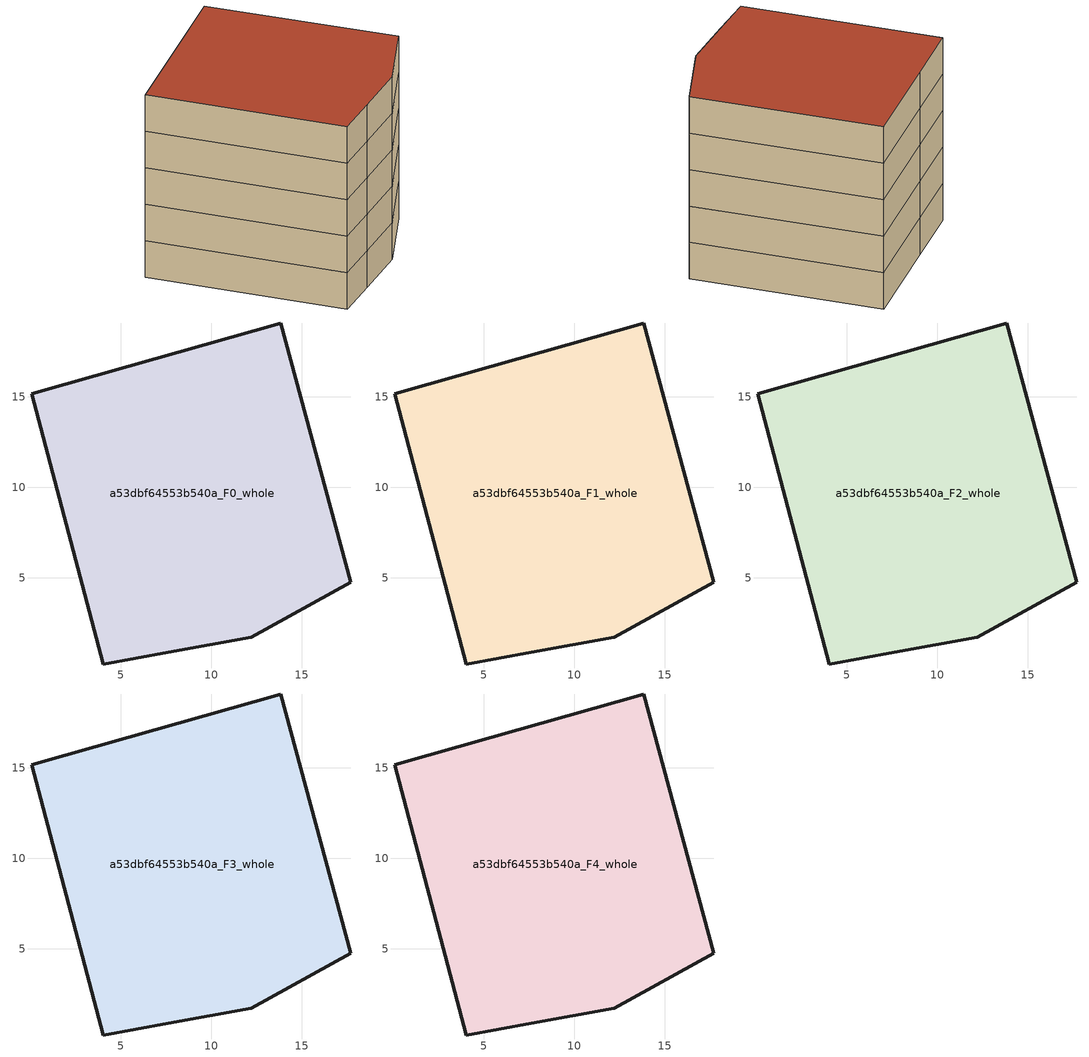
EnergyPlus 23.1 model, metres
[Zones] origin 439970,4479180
a53dbf64553b540a_F0_whole
 floor ground (EU_floor_Construction): 13.84,19.08 17.73,4.74 12.21,1.71 7.63,0.87 4.04,0.22 0.07,15.17 5.44,16.7 z0
 wall outside (EU_wall_Construction): 17.73,4.74 13.84,19.08 5.44,16.7 0.07,15.17 4.04,0.22 7.63,0.87 12.21,1.71 17.73,4.74 z0:3
a53dbf64553b540a_F1_whole
 floor to a53dbf64553b540a_F0_whole (EU_floor_Construction): 13.84,19.08 17.73,4.74 12.21,1.71 7.63,0.87 4.04,0.22 0.07,15.17 5.44,16.7 z3
 wall outside (EU_wall_Construction): 17.73,4.74 13.84,19.08 5.44,16.7 0.07,15.17 4.04,0.22 7.63,0.87 12.21,1.71 17.73,4.74 z3:6
a53dbf64553b540a_F2_whole
 floor to a53dbf64553b540a_F1_whole (EU_floor_Construction): 13.84,19.08 17.73,4.74 12.21,1.71 7.63,0.87 4.04,0.22 0.07,15.17 5.44,16.7 z6
 wall outside (EU_wall_Construction): 17.73,4.74 13.84,19.08 5.44,16.7 0.07,15.17 4.04,0.22 7.63,0.87 12.21,1.71 17.73,4.74 z6:9
a53dbf64553b540a_F3_whole
 floor to a53dbf64553b540a_F2_whole (EU_floor_Construction): 13.84,19.08 17.73,4.74 12.21,1.71 7.63,0.87 4.04,0.22 0.07,15.17 5.44,16.7 z9
 wall outside (EU_wall_Construction): 17.73,4.74 13.84,19.08 5.44,16.7 0.07,15.17 4.04,0.22 7.63,0.87 12.21,1.71 17.73,4.74 z9:12
a53dbf64553b540a_F4_whole
 floor to a53dbf64553b540a_F3_whole (EU_floor_Construction): 13.84,19.08 17.73,4.74 12.21,1.71 7.63,0.87 4.04,0.22 0.07,15.17 5.44,16.7 z12
 wall outside (EU_wall_Construction): 17.73,4.74 13.84,19.08 5.44,16.7 0.07,15.17 4.04,0.22 7.63,0.87 12.21,1.71 17.73,4.74 z12:15
 roof outside (EU_roof_Construction): 17.73,4.74 13.84,19.08 5.44,16.7 0.07,15.17 4.04,0.22 7.63,0.87 12.21,1.71 z15
[Building]
EU S2 Campaign: North Axis=0; Terrain=City; Solar Distribution=FullExterior
[Site:Location]
Madrid: Latitude=40.5; Longitude=-3.5; Time Zone=1; Elevation=609
[SizingPeriod:WeatherFileDays]
AnnualSizingPeriod: Begin Month=1; Begin Day of Month=1; End Month=12; End Day of Month=31; Day of Week for Start Day=Monday; Use Weather File Daylight Saving Period=No; Use Weather File Rain and Snow Indicators=No
[MATERIAL]
EU_InternalMass_Material: Roughness=MediumRough; Thickness=0.1; Conductivity=1; Density=1800; Specific Heat=900; Thermal Absorptance=0.9; Solar Absorptance=0.7; Visible Absorptance=0.7
[MATERIAL:NOMASS] Roughness=MediumRough; Thermal Absorptance=0.9; Solar Absorptance=0.7; Visible Absorptance=0.7
Name | Thermal Resistance
EU_wall_NoMass | 0.609216
EU_roof_NoMass | 0.513268
EU_floor_NoMass | 0.568163
[CONSTRUCTION]
EU_wall_Construction: EU_wall_NoMass
EU_roof_Construction: EU_roof_NoMass
EU_floor_Construction: EU_floor_NoMass
EU_InternalMass_Construction: EU_InternalMass_Material
[ZONE] Type=1; Multiplier=1; Ceiling Height=autocalculate; Floor Area=autocalculate; Part of Total Floor Area=Yes
Name | Volume
a53dbf64553b540a_F0_whole | 678.031
a53dbf64553b540a_F1_whole; a53dbf64553b540a_F2_whole; a53dbf64553b540a_F3_whole; a53dbf64553b540a_F4_whole | 678.032
[INTERNALMASS] Construction=EU_InternalMass_Construction; Surface Area=226.011
Name | Zone or ZoneList
a53dbf64553b540a_F0_whole_EU_InternalMass | a53dbf64553b540a_F0_whole
a53dbf64553b540a_F1_whole_EU_InternalMass | a53dbf64553b540a_F1_whole
a53dbf64553b540a_F2_whole_EU_InternalMass | a53dbf64553b540a_F2_whole
a53dbf64553b540a_F3_whole_EU_InternalMass | a53dbf64553b540a_F3_whole
a53dbf64553b540a_F4_whole_EU_InternalMass | a53dbf64553b540a_F4_whole
[OTHEREQUIPMENT] Fuel Type=Electricity; Design Level Calculation Method=Watts/Area; Power per Zone Floor Area=1; Fraction Latent=0; Fraction Radiant=0; Fraction Lost=0; Carbon Dioxide Generation Rate=0; EndUse Subcategory=EU_Step8_InternalGains
Name | Zone or ZoneList or Space or SpaceList | Schedule
EU_Step8_InternalGain_a53dbf64553b540a_F0_whole_f000 | a53dbf64553b540a_F0_whole | EU_Step8_GainSchedule_a53dbf64553b540a_F0_whole_f000
EU_Step8_InternalGain_a53dbf64553b540a_F1_whole_f000 | a53dbf64553b540a_F1_whole | EU_Step8_GainSchedule_a53dbf64553b540a_F1_whole_f000
EU_Step8_InternalGain_a53dbf64553b540a_F2_whole_f000 | a53dbf64553b540a_F2_whole | EU_Step8_GainSchedule_a53dbf64553b540a_F2_whole_f000
EU_Step8_InternalGain_a53dbf64553b540a_F3_whole_f000 | a53dbf64553b540a_F3_whole | EU_Step8_GainSchedule_a53dbf64553b540a_F3_whole_f000
EU_Step8_InternalGain_a53dbf64553b540a_F4_whole_f000 | a53dbf64553b540a_F4_whole | EU_Step8_GainSchedule_a53dbf64553b540a_F4_whole_f000
[ZONEVENTILATION:DESIGNFLOWRATE] Schedule=EU_AlwaysOn; Design Flow Rate Calculation Method=AirChanges/Hour; Air Changes per Hour=0.752966; Ventilation Type=Natural; Fan Pressure Rise=0; Fan Total Efficiency=1; Constant Term Coefficient=1; Temperature Term Coefficient=0; Velocity Term Coefficient=0; Velocity Squared Term Coefficient=0; Minimum Indoor Temperature=-100; Maximum Indoor Temperature=100; Delta Temperature=-100; Minimum Outdoor Temperature=-100; Maximum Outdoor Temperature=100; Maximum Wind Speed=40
Name | Zone or ZoneList or Space or SpaceList
EU_ConstantAir_a53dbf64553b540a_F0_whole | a53dbf64553b540a_F0_whole
EU_ConstantAir_a53dbf64553b540a_F1_whole | a53dbf64553b540a_F1_whole
EU_ConstantAir_a53dbf64553b540a_F2_whole | a53dbf64553b540a_F2_whole
EU_ConstantAir_a53dbf64553b540a_F3_whole | a53dbf64553b540a_F3_whole
EU_ConstantAir_a53dbf64553b540a_F4_whole | a53dbf64553b540a_F4_whole
[HVACTEMPLATE:THERMOSTAT] Constant Heating Setpoint=20; Constant Cooling Setpoint=50
EU_HeatOnly_a53dbf64553b540a_F0_whole; EU_HeatOnly_a53dbf64553b540a_F1_whole; EU_HeatOnly_a53dbf64553b540a_F2_whole; EU_HeatOnly_a53dbf64553b540a_F3_whole; EU_HeatOnly_a53dbf64553b540a_F4_whole
[HVACTEMPLATE:ZONE:IDEALLOADSAIRSYSTEM] System Availability Schedule=EU_AlwaysOn; Maximum Heating Supply Air Temperature=50; Minimum Cooling Supply Air Temperature=13; Maximum Heating Supply Air Humidity Ratio=0.0156; Minimum Cooling Supply Air Humidity Ratio=0.0077; Heating Limit=NoLimit; Cooling Limit=NoLimit; Heating Availability Schedule=EU_AlwaysOn; Cooling Availability Schedule=EU_CoolingOff; Dehumidification Control Type=ConstantSensibleHeatRatio; Cooling Sensible Heat Ratio=0.7; Dehumidification Setpoint=60; Humidification Control Type=None; Humidification Setpoint=30; Outdoor Air Method=None; Outdoor Air Flow Rate per Person=0.00944; Outdoor Air Flow Rate per Zone Floor Area=0; Outdoor Air Flow Rate per Zone=0; Demand Controlled Ventilation Type=None; Outdoor Air Economizer Type=NoEconomizer; Heat Recovery Type=None; Sensible Heat Recovery Effectiveness=0.7; Latent Heat Recovery Effectiveness=0.65
Name | Template Thermostat
a53dbf64553b540a_F0_whole | EU_HeatOnly_a53dbf64553b540a_F0_whole
a53dbf64553b540a_F1_whole | EU_HeatOnly_a53dbf64553b540a_F1_whole
a53dbf64553b540a_F2_whole | EU_HeatOnly_a53dbf64553b540a_F2_whole
a53dbf64553b540a_F3_whole | EU_HeatOnly_a53dbf64553b540a_F3_whole
a53dbf64553b540a_F4_whole | EU_HeatOnly_a53dbf64553b540a_F4_whole
[SIZING:ZONE] Zone Cooling Design Supply Air Temperature Input Method=SupplyAirTemperature; Zone Cooling Design Supply Air Temperature=13; Zone Heating Design Supply Air Temperature Input Method=SupplyAirTemperature; Zone Heating Design Supply Air Temperature=50; Zone Cooling Design Supply Air Humidity Ratio=0.008; Zone Heating Design Supply Air Humidity Ratio=0.008; Cooling Design Air Flow Method=DesignDay; Cooling Design Air Flow Rate=0; Cooling Minimum Air Flow per Zone Floor Area=0.000762; Cooling Minimum Air Flow=0; Cooling Minimum Air Flow Fraction=0.2; Heating Design Air Flow Method=DesignDay; Heating Design Air Flow Rate=0; Heating Maximum Air Flow per Zone Floor Area=0.002032; Heating Maximum Air Flow=0.141576; Heating Maximum Air Flow Fraction=0.3; Account for Dedicated Outdoor Air System=No; Dedicated Outdoor Air System Control Strategy=NeutralSupplyAir; Dedicated Outdoor Air Low Setpoint Temperature for Design=autosize; Dedicated Outdoor Air High Setpoint Temperature for Design=autosize; Zone Load Sizing Method=Sensible Load Only No Latent Load; Zone Latent Cooling Design Supply Air Humidity Ratio Input Method=HumidityRatioDifference; Zone Cooling Design Supply Air Humidity Ratio Difference=0.005; Zone Latent Heating Design Supply Air Humidity Ratio Input Method=HumidityRatioDifference; Zone Humidification Design Supply Air Humidity Ratio Difference=0.005
a53dbf64553b540a_F0_whole; a53dbf64553b540a_F1_whole; a53dbf64553b540a_F2_whole; a53dbf64553b540a_F3_whole; a53dbf64553b540a_F4_whole
[SCHEDULE:CONSTANT]
Name | Hourly Value
EU_AlwaysOn | 1
EU_CoolingOff | 0
[SCHEDULE:FILE] Column Number=1; Rows to Skip at Top=0; Number of Hours of Data=8760; Column Separator=Comma; Interpolate to Timestep=No; Minutes per Item=60; Adjust Schedule for Daylight Savings=Yes
Name | File
EU_Step8_GainSchedule_a53dbf64553b540a_F0_whole_f000 | C:\Users\o_iseri\Desktop\OpenUBEM\openubem\outputs\eu_evidence\EU-11\ES-MAD-BERRUGUETE\idfs\a53dbf64553b540a\a53dbf64553b540a_F0_whole_f000_gain.csv
EU_Step8_GainSchedule_a53dbf64553b540a_F1_whole_f000 | C:\Users\o_iseri\Desktop\OpenUBEM\openubem\outputs\eu_evidence\EU-11\ES-MAD-BERRUGUETE\idfs\a53dbf64553b540a\a53dbf64553b540a_F1_whole_f000_gain.csv
EU_Step8_GainSchedule_a53dbf64553b540a_F2_whole_f000 | C:\Users\o_iseri\Desktop\OpenUBEM\openubem\outputs\eu_evidence\EU-11\ES-MAD-BERRUGUETE\idfs\a53dbf64553b540a\a53dbf64553b540a_F2_whole_f000_gain.csv
EU_Step8_GainSchedule_a53dbf64553b540a_F3_whole_f000 | C:\Users\o_iseri\Desktop\OpenUBEM\openubem\outputs\eu_evidence\EU-11\ES-MAD-BERRUGUETE\idfs\a53dbf64553b540a\a53dbf64553b540a_F3_whole_f000_gain.csv
EU_Step8_GainSchedule_a53dbf64553b540a_F4_whole_f000 | C:\Users\o_iseri\Desktop\OpenUBEM\openubem\outputs\eu_evidence\EU-11\ES-MAD-BERRUGUETE\idfs\a53dbf64553b540a\a53dbf64553b540a_F4_whole_f000_gain.csv
